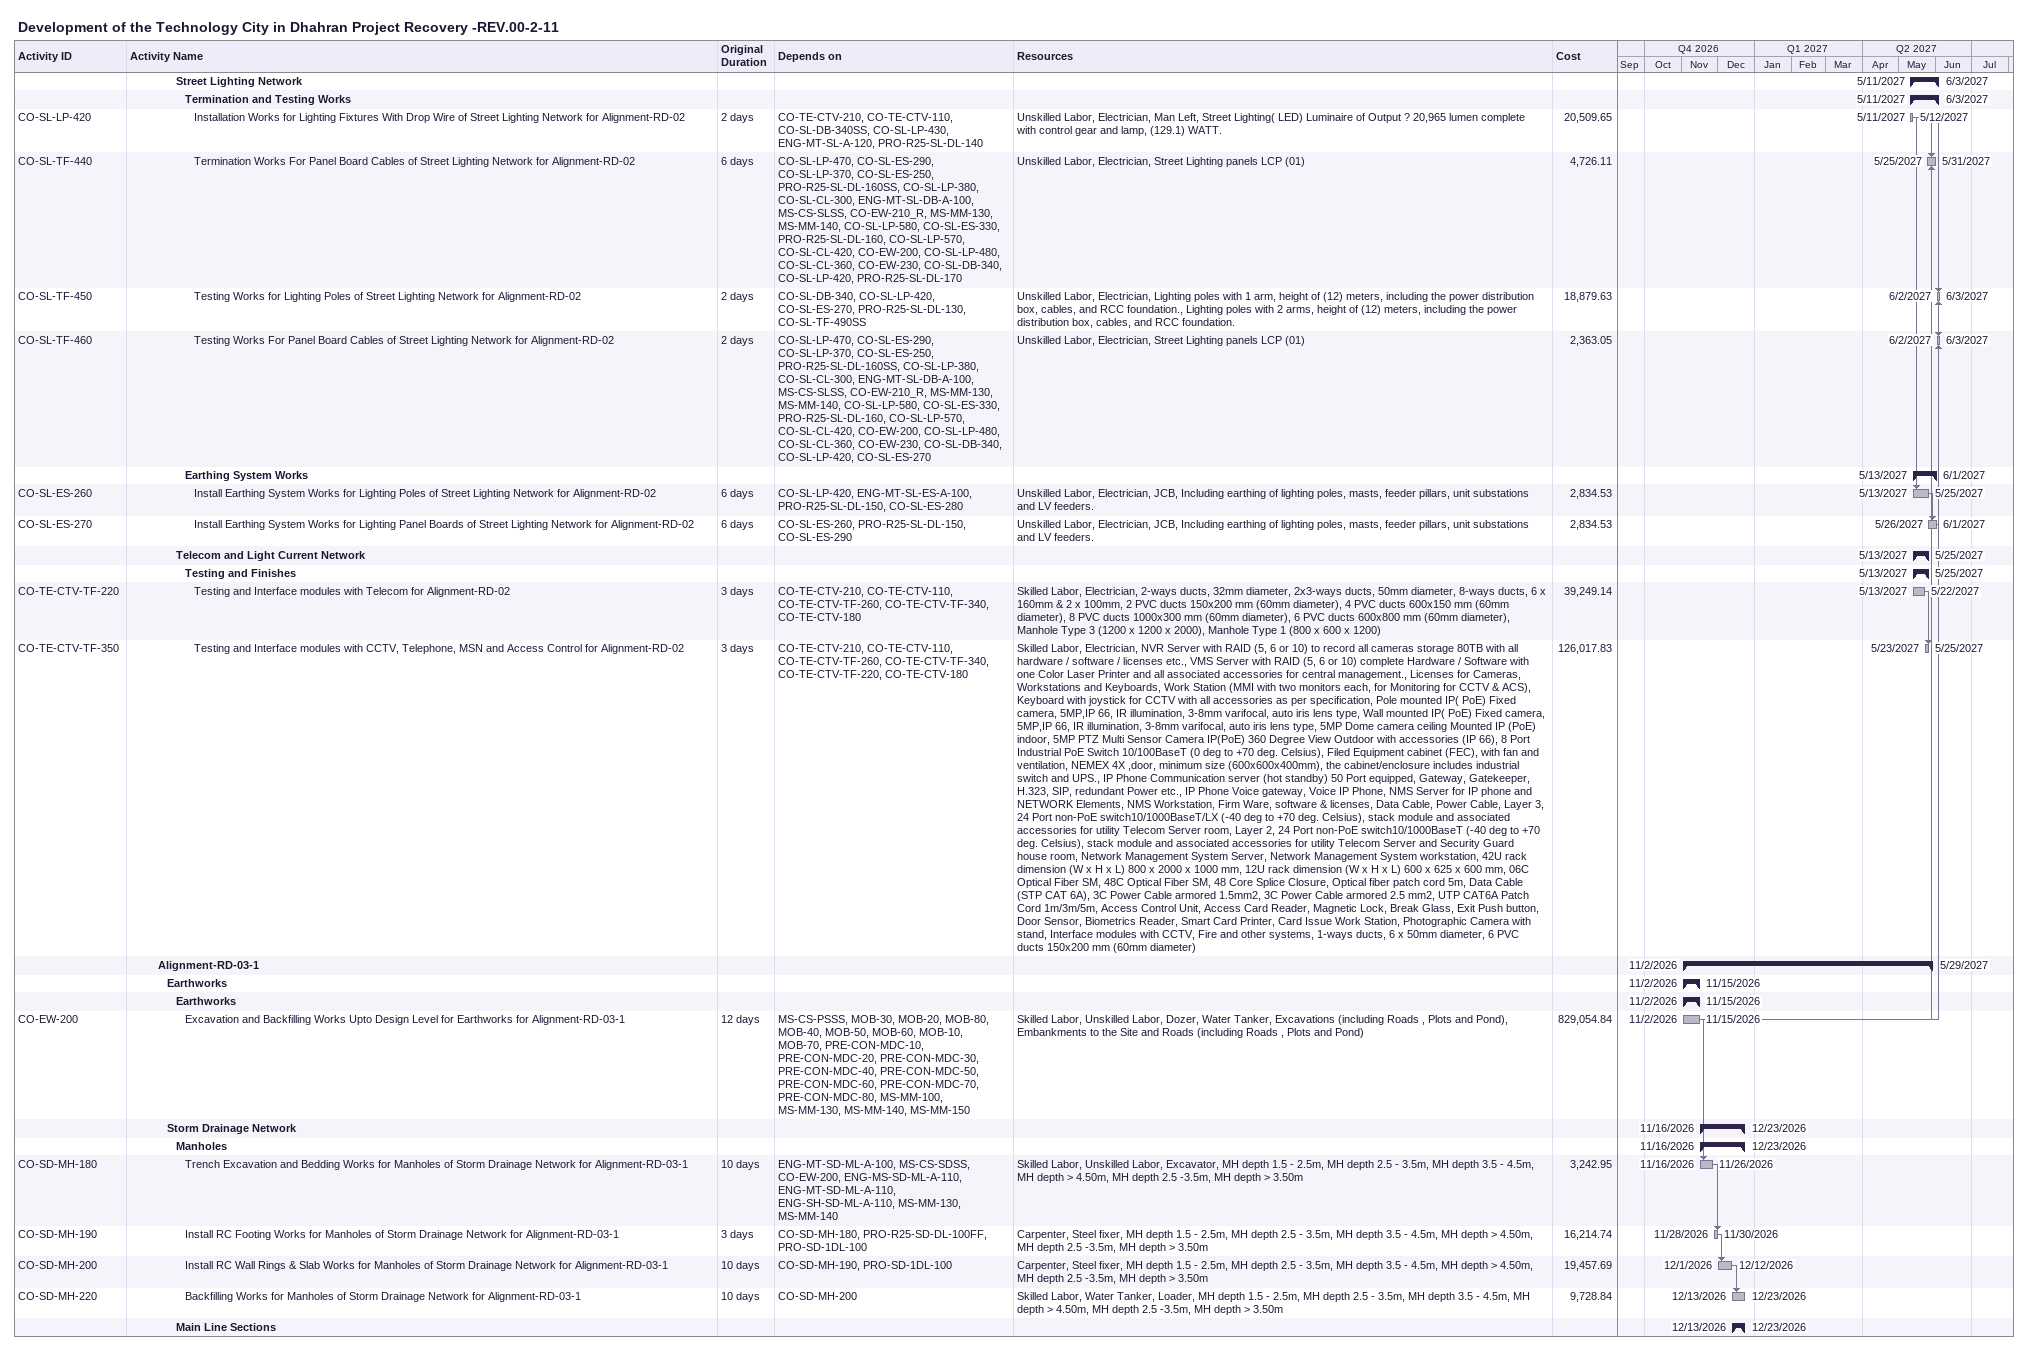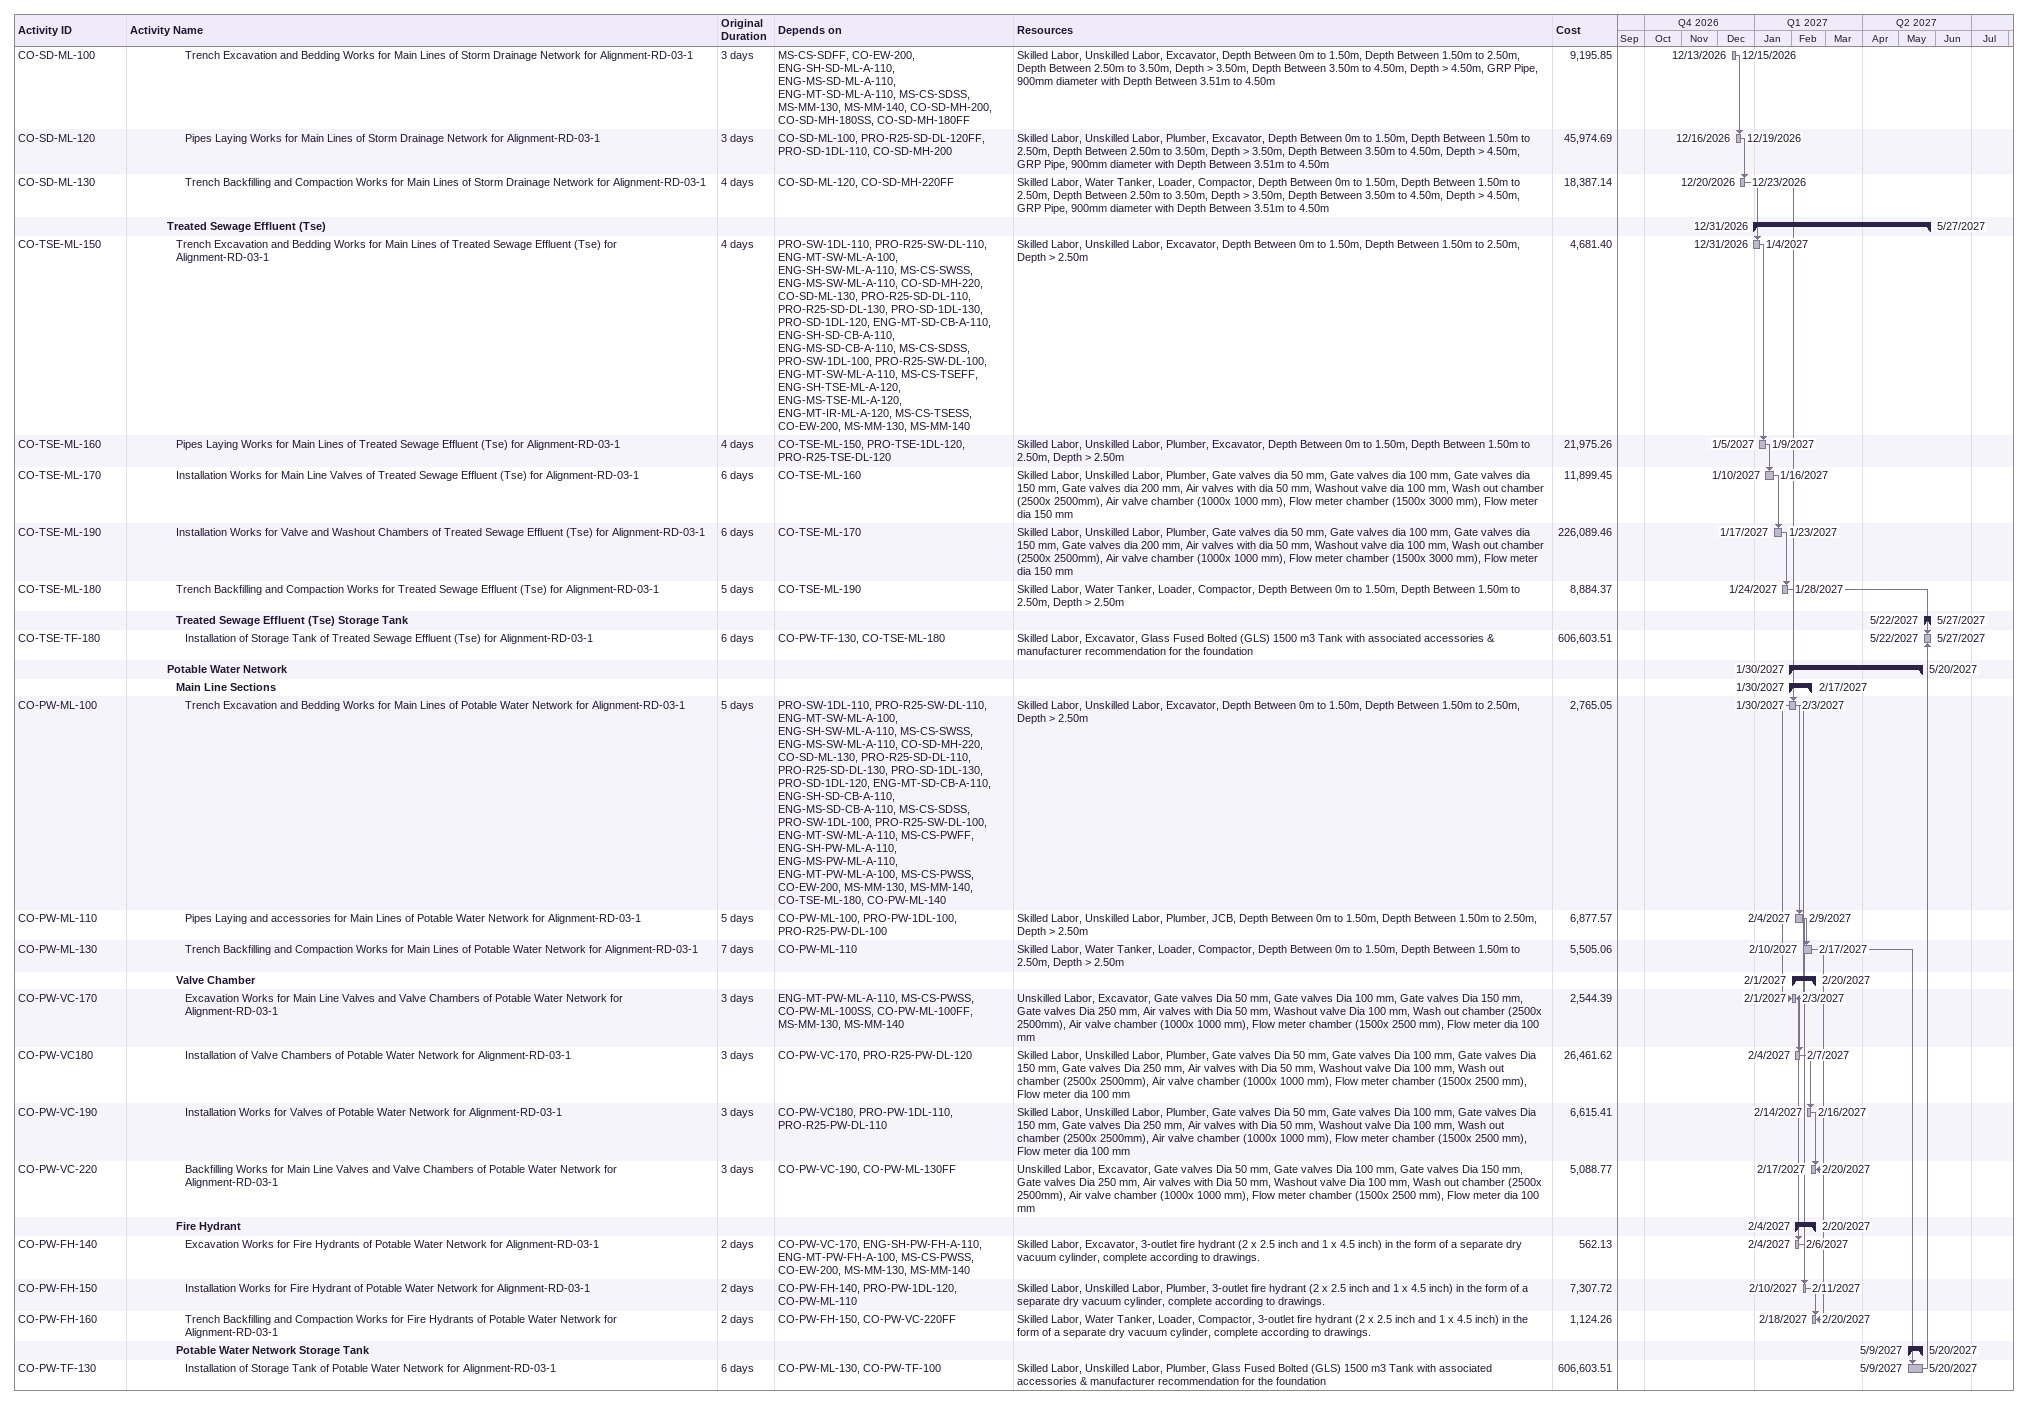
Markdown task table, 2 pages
Development of the Technology City in Dhahran Project Recovery -REV.00-2-11

| ID | Level | Task | Original duration | Start | Finish | Predecessors | Resources | Cost |
|---|---|---|---|---|---|---|---|---|
|  | 6 | **Street Lighting Network** |  | 2027-05-11 | 2027-06-03 |  |  |  |
|  | 7 | **Termination and Testing Works** |  | 2027-05-11 | 2027-06-03 |  |  |  |
| CO-SL-LP-420 | 8 | Installation Works for Lighting Fixtures With Drop Wire of Street Lighting Network for Alignment-RD-02 | 2d | 2027-05-11 | 2027-05-12 | CO-TE-CTV-210, CO-TE-CTV-110, CO-SL-DB-340SS, CO-SL-LP-430, ENG-MT-SL-A-120, PRO-R25-SL-DL-140 | Unskilled Labor, Electrician, Man Left, Street Lighting( LED) Luminaire of Output ? 20,965 lumen complete with control gear and lamp, (129.1) WATT. | 20509.65 |
| CO-SL-TF-440 | 8 | Termination Works For Panel Board Cables of Street Lighting Network for Alignment-RD-02 | 6d | 2027-05-25 | 2027-05-31 | CO-SL-LP-470, CO-SL-ES-290, CO-SL-LP-370, CO-SL-ES-250, PRO-R25-SL-DL-160SS, CO-SL-LP-380, CO-SL-CL-300, ENG-MT-SL-DB-A-100, MS-CS-SLSS, CO-EW-210_R, MS-MM-130, MS-MM-140, CO-SL-LP-580, CO-SL-ES-330, PRO-R25-SL-DL-160, CO-SL-LP-570, CO-SL-CL-420, CO-EW-200, CO-SL-LP-480, CO-SL-CL-360, CO-EW-230, CO-SL-DB-340, CO-SL-LP-420, PRO-R25-SL-DL-170 | Unskilled Labor, Electrician, Street Lighting panels LCP (01) | 4726.11 |
| CO-SL-TF-450 | 8 | Testing Works for Lighting Poles of Street Lighting Network for Alignment-RD-02 | 2d | 2027-06-02 | 2027-06-03 | CO-SL-DB-340, CO-SL-LP-420, CO-SL-ES-270, PRO-R25-SL-DL-130, CO-SL-TF-490SS | Unskilled Labor, Electrician, Lighting poles with 1 arm, height of (12) meters, including the power distribution box, cables, and RCC foundation., Lighting poles with 2 arms, height of (12) meters, including the power distribution box, cables, and RCC foundation. | 18879.63 |
| CO-SL-TF-460 | 8 | Testing Works For Panel Board Cables of Street Lighting Network for Alignment-RD-02 | 2d | 2027-06-02 | 2027-06-03 | CO-SL-LP-470, CO-SL-ES-290, CO-SL-LP-370, CO-SL-ES-250, PRO-R25-SL-DL-160SS, CO-SL-LP-380, CO-SL-CL-300, ENG-MT-SL-DB-A-100, MS-CS-SLSS, CO-EW-210_R, MS-MM-130, MS-MM-140, CO-SL-LP-580, CO-SL-ES-330, PRO-R25-SL-DL-160, CO-SL-LP-570, CO-SL-CL-420, CO-EW-200, CO-SL-LP-480, CO-SL-CL-360, CO-EW-230, CO-SL-DB-340, CO-SL-LP-420, CO-SL-ES-270 | Unskilled Labor, Electrician, Street Lighting panels LCP (01) | 2363.05 |
|  | 7 | **Earthing System Works** |  | 2027-05-13 | 2027-06-01 |  |  |  |
| CO-SL-ES-260 | 8 | Install Earthing System Works for Lighting Poles of Street Lighting Network for Alignment-RD-02 | 6d | 2027-05-13 | 2027-05-25 | CO-SL-LP-420, ENG-MT-SL-ES-A-100, PRO-R25-SL-DL-150, CO-SL-ES-280 | Unskilled Labor, Electrician, JCB, Including earthing of lighting poles, masts, feeder pillars, unit substations and LV feeders. | 2834.53 |
| CO-SL-ES-270 | 8 | Install Earthing System Works for Lighting Panel Boards of Street Lighting Network for Alignment-RD-02 | 6d | 2027-05-26 | 2027-06-01 | CO-SL-ES-260, PRO-R25-SL-DL-150, CO-SL-ES-290 | Unskilled Labor, Electrician, JCB, Including earthing of lighting poles, masts, feeder pillars, unit substations and LV feeders. | 2834.53 |
|  | 6 | **Telecom and Light Current Network** |  | 2027-05-13 | 2027-05-25 |  |  |  |
|  | 7 | **Testing and Finishes** |  | 2027-05-13 | 2027-05-25 |  |  |  |
| CO-TE-CTV-TF-220 | 8 | Testing and Interface modules with Telecom for Alignment-RD-02 | 3d | 2027-05-13 | 2027-05-22 | CO-TE-CTV-210, CO-TE-CTV-110, CO-TE-CTV-TF-260, CO-TE-CTV-TF-340, CO-TE-CTV-180 | Skilled Labor, Electrician, 2-ways ducts, 32mm diameter, 2x3-ways ducts, 50mm diameter, 8-ways ducts, 6 x 160mm & 2 x 100mm, 2 PVC ducts 150x200 mm (60mm diameter), 4 PVC ducts 600x150 mm (60mm diameter), 8 PVC ducts 1000x300 mm (60mm diameter), 6 PVC ducts 600x800 mm (60mm diameter), Manhole Type 3 (1200 x 1200 x 2000), Manhole Type 1 (800 x 600 x 1200) | 39249.14 |
| CO-TE-CTV-TF-350 | 8 | Testing and Interface modules with CCTV, Telephone, MSN and Access Control for Alignment-RD-02 | 3d | 2027-05-23 | 2027-05-25 | CO-TE-CTV-210, CO-TE-CTV-110, CO-TE-CTV-TF-260, CO-TE-CTV-TF-340, CO-TE-CTV-TF-220, CO-TE-CTV-180 | Skilled Labor, Electrician, NVR Server with RAID (5, 6 or 10) to record all cameras storage 80TB with all hardware / software / licenses etc., VMS Server with RAID (5, 6 or 10) complete Hardware / Software with one Color Laser Printer and all associated accessories for central management., Licenses for Cameras, Workstations and Keyboards, Work Station (MMI with two monitors each, for Monitoring for CCTV & ACS), Keyboard with joystick for CCTV with all accessories as per specification, Pole mounted IP( PoE) Fixed camera, 5MP,IP 66, IR illumination, 3-8mm varifocal, auto iris lens type, Wall mounted IP( PoE) Fixed camera, 5MP,IP 66, IR illumination, 3-8mm varifocal, auto iris lens type, 5MP Dome camera ceiling Mounted IP (PoE) indoor, 5MP PTZ Multi Sensor Camera IP(PoE) 360 Degree View Outdoor with accessories (IP 66), 8 Port Industrial PoE Switch 10/100BaseT (0 deg to +70 deg. Celsius), Filed Equipment cabinet (FEC), with fan and ventilation, NEMEX 4X ,door, minimum size (600x600x400mm), the cabinet/enclosure includes industrial switch and UPS., IP Phone Communication server (hot standby) 50 Port equipped, Gateway, Gatekeeper, H.323, SIP, redundant Power etc., IP Phone Voice gateway, Voice IP Phone, NMS Server for IP phone and NETWORK Elements, NMS Workstation, Firm Ware, software & licenses, Data Cable, Power Cable, Layer 3, 24 Port non-PoE switch10/1000BaseT/LX (-40 deg to +70 deg. Celsius), stack module and associated accessories for utility Telecom Server room, Layer 2, 24 Port non-PoE switch10/1000BaseT (-40 deg to +70 deg. Celsius), stack module and associated accessories for utility Telecom Server and Security Guard house room, Network Management System Server, Network Management System workstation, 42U rack dimension (W x H x L) 800 x 2000 x 1000 mm, 12U rack dimension (W x H x L) 600 x 625 x 600 mm, 06C Optical Fiber SM, 48C Optical Fiber SM, 48 Core Splice Closure, Optical fiber patch cord 5m, Data Cable (STP CAT 6A), 3C Power Cable armored 1.5mm2, 3C Power Cable armored 2.5 mm2, UTP CAT6A Patch Cord 1m/3m/5m, Access Control Unit, Access Card Reader, Magnetic Lock, Break Glass, Exit Push button, Door Sensor, Biometrics Reader, Smart Card Printer, Card Issue Work Station, Photographic Camera with stand, Interface modules with CCTV, Fire and other systems, 1-ways ducts, 6 x 50mm diameter, 6 PVC ducts 150x200 mm (60mm diameter) | 126017.83 |
|  | 4 | **Alignment-RD-03-1** |  | 2026-11-02 | 2027-05-29 |  |  |  |
|  | 5 | **Earthworks** |  | 2026-11-02 | 2026-11-15 |  |  |  |
|  | 6 | **Earthworks** |  | 2026-11-02 | 2026-11-15 |  |  |  |
| CO-EW-200 | 7 | Excavation and Backfilling Works Upto Design Level for Earthworks for Alignment-RD-03-1 | 12d | 2026-11-02 | 2026-11-15 | MS-CS-PSSS, MOB-30, MOB-20, MOB-80, MOB-40, MOB-50, MOB-60, MOB-10, MOB-70, PRE-CON-MDC-10, PRE-CON-MDC-20, PRE-CON-MDC-30, PRE-CON-MDC-40, PRE-CON-MDC-50, PRE-CON-MDC-60, PRE-CON-MDC-70, PRE-CON-MDC-80, MS-MM-100, MS-MM-130, MS-MM-140, MS-MM-150 | Skilled Labor, Unskilled Labor, Dozer, Water Tanker, Excavations (including Roads , Plots and Pond), Embankments to the Site and Roads (including Roads , Plots and Pond) | 829054.84 |
|  | 5 | **Storm Drainage Network** |  | 2026-11-16 | 2026-12-23 |  |  |  |
|  | 6 | **Manholes** |  | 2026-11-16 | 2026-12-23 |  |  |  |
| CO-SD-MH-180 | 7 | Trench Excavation and Bedding Works for Manholes of Storm Drainage Network for Alignment-RD-03-1 | 10d | 2026-11-16 | 2026-11-26 | ENG-MT-SD-ML-A-100, MS-CS-SDSS, CO-EW-200, ENG-MS-SD-ML-A-110, ENG-MT-SD-ML-A-110, ENG-SH-SD-ML-A-110, MS-MM-130, MS-MM-140 | Skilled Labor, Unskilled Labor, Excavator, MH depth 1.5 - 2.5m, MH depth 2.5 - 3.5m, MH depth 3.5 - 4.5m, MH depth > 4.50m, MH depth 2.5 -3.5m, MH depth > 3.50m | 3242.95 |
| CO-SD-MH-190 | 7 | Install RC Footing Works for Manholes of Storm Drainage Network for Alignment-RD-03-1 | 3d | 2026-11-28 | 2026-11-30 | CO-SD-MH-180, PRO-R25-SD-DL-100FF, PRO-SD-1DL-100 | Carpenter, Steel fixer, MH depth 1.5 - 2.5m, MH depth 2.5 - 3.5m, MH depth 3.5 - 4.5m, MH depth > 4.50m, MH depth 2.5 -3.5m, MH depth > 3.50m | 16214.74 |
| CO-SD-MH-200 | 7 | Install RC Wall Rings & Slab Works for Manholes of Storm Drainage Network for Alignment-RD-03-1 | 10d | 2026-12-01 | 2026-12-12 | CO-SD-MH-190, PRO-SD-1DL-100 | Carpenter, Steel fixer, MH depth 1.5 - 2.5m, MH depth 2.5 - 3.5m, MH depth 3.5 - 4.5m, MH depth > 4.50m, MH depth 2.5 -3.5m, MH depth > 3.50m | 19457.69 |
| CO-SD-MH-220 | 7 | Backfilling Works for Manholes of Storm Drainage Network for Alignment-RD-03-1 | 10d | 2026-12-13 | 2026-12-23 | CO-SD-MH-200 | Skilled Labor, Water Tanker, Loader, MH depth 1.5 - 2.5m, MH depth 2.5 - 3.5m, MH depth 3.5 - 4.5m, MH depth > 4.50m, MH depth 2.5 -3.5m, MH depth > 3.50m | 9728.84 |
|  | 6 | **Main Line Sections** |  | 2026-12-13 | 2026-12-23 |  |  |  |
| CO-SD-ML-100 | 7 | Trench Excavation and Bedding Works for Main Lines of Storm Drainage Network for Alignment-RD-03-1 | 3d | 2026-12-13 | 2026-12-15 | MS-CS-SDFF, CO-EW-200, ENG-SH-SD-ML-A-110, ENG-MS-SD-ML-A-110, ENG-MT-SD-ML-A-110, MS-CS-SDSS, MS-MM-130, MS-MM-140, CO-SD-MH-200, CO-SD-MH-180SS, CO-SD-MH-180FF | Skilled Labor, Unskilled Labor, Excavator, Depth Between 0m to 1.50m, Depth Between 1.50m to 2.50m, Depth Between 2.50m to 3.50m, Depth > 3.50m, Depth Between 3.50m to 4.50m, Depth > 4.50m, GRP Pipe, 900mm diameter with Depth Between 3.51m to 4.50m | 9195.85 |
| CO-SD-ML-120 | 7 | Pipes Laying Works for Main Lines of Storm Drainage Network for Alignment-RD-03-1 | 3d | 2026-12-16 | 2026-12-19 | CO-SD-ML-100, PRO-R25-SD-DL-120FF, PRO-SD-1DL-110, CO-SD-MH-200 | Skilled Labor, Unskilled Labor, Plumber, Excavator, Depth Between 0m to 1.50m, Depth Between 1.50m to 2.50m, Depth Between 2.50m to 3.50m, Depth > 3.50m, Depth Between 3.50m to 4.50m, Depth > 4.50m, GRP Pipe, 900mm diameter with Depth Between 3.51m to 4.50m | 45974.69 |
| CO-SD-ML-130 | 7 | Trench Backfilling and Compaction Works for Main Lines of Storm Drainage Network for Alignment-RD-03-1 | 4d | 2026-12-20 | 2026-12-23 | CO-SD-ML-120, CO-SD-MH-220FF | Skilled Labor, Water Tanker, Loader, Compactor, Depth Between 0m to 1.50m, Depth Between 1.50m to 2.50m, Depth Between 2.50m to 3.50m, Depth > 3.50m, Depth Between 3.50m to 4.50m, Depth > 4.50m, GRP Pipe, 900mm diameter with Depth Between 3.51m to 4.50m | 18387.14 |
|  | 5 | **Treated Sewage Effluent (Tse)** |  | 2026-12-31 | 2027-05-27 |  |  |  |
| CO-TSE-ML-150 | 6 | Trench Excavation and Bedding Works for Main Lines of Treated Sewage Effluent (Tse) for Alignment-RD-03-1 | 4d | 2026-12-31 | 2027-01-04 | PRO-SW-1DL-110, PRO-R25-SW-DL-110, ENG-MT-SW-ML-A-100, ENG-SH-SW-ML-A-110, MS-CS-SWSS, ENG-MS-SW-ML-A-110, CO-SD-MH-220, CO-SD-ML-130, PRO-R25-SD-DL-110, PRO-R25-SD-DL-130, PRO-SD-1DL-130, PRO-SD-1DL-120, ENG-MT-SD-CB-A-110, ENG-SH-SD-CB-A-110, ENG-MS-SD-CB-A-110, MS-CS-SDSS, PRO-SW-1DL-100, PRO-R25-SW-DL-100, ENG-MT-SW-ML-A-110, MS-CS-TSEFF, ENG-SH-TSE-ML-A-120, ENG-MS-TSE-ML-A-120, ENG-MT-IR-ML-A-120, MS-CS-TSESS, CO-EW-200, MS-MM-130, MS-MM-140 | Skilled Labor, Unskilled Labor, Excavator, Depth Between 0m to 1.50m, Depth Between 1.50m to 2.50m, Depth > 2.50m | 4681.40 |
| CO-TSE-ML-160 | 6 | Pipes Laying Works for Main Lines of Treated Sewage Effluent (Tse) for Alignment-RD-03-1 | 4d | 2027-01-05 | 2027-01-09 | CO-TSE-ML-150, PRO-TSE-1DL-120, PRO-R25-TSE-DL-120 | Skilled Labor, Unskilled Labor, Plumber, Excavator, Depth Between 0m to 1.50m, Depth Between 1.50m to 2.50m, Depth > 2.50m | 21975.26 |
| CO-TSE-ML-170 | 6 | Installation Works for Main Line Valves of Treated Sewage Effluent (Tse) for Alignment-RD-03-1 | 6d | 2027-01-10 | 2027-01-16 | CO-TSE-ML-160 | Skilled Labor, Unskilled Labor, Plumber, Gate valves dia 50 mm, Gate valves dia 100 mm, Gate valves dia 150 mm, Gate valves dia 200 mm, Air valves with dia 50 mm, Washout valve dia 100 mm, Wash out chamber (2500x 2500mm), Air valve chamber (1000x 1000 mm), Flow meter chamber (1500x 3000 mm), Flow meter dia 150 mm | 11899.45 |
| CO-TSE-ML-190 | 6 | Installation Works for Valve and Washout Chambers of Treated Sewage Effluent (Tse) for Alignment-RD-03-1 | 6d | 2027-01-17 | 2027-01-23 | CO-TSE-ML-170 | Skilled Labor, Unskilled Labor, Plumber, Gate valves dia 50 mm, Gate valves dia 100 mm, Gate valves dia 150 mm, Gate valves dia 200 mm, Air valves with dia 50 mm, Washout valve dia 100 mm, Wash out chamber (2500x 2500mm), Air valve chamber (1000x 1000 mm), Flow meter chamber (1500x 3000 mm), Flow meter dia 150 mm | 226089.46 |
| CO-TSE-ML-180 | 6 | Trench Backfilling and Compaction Works for Treated Sewage Effluent (Tse) for Alignment-RD-03-1 | 5d | 2027-01-24 | 2027-01-28 | CO-TSE-ML-190 | Skilled Labor, Water Tanker, Loader, Compactor, Depth Between 0m to 1.50m, Depth Between 1.50m to 2.50m, Depth > 2.50m | 8884.37 |
|  | 6 | **Treated Sewage Effluent (Tse) Storage Tank** |  | 2027-05-22 | 2027-05-27 |  |  |  |
| CO-TSE-TF-180 | 7 | Installation of Storage Tank of Treated Sewage Effluent (Tse) for Alignment-RD-03-1 | 6d | 2027-05-22 | 2027-05-27 | CO-PW-TF-130, CO-TSE-ML-180 | Skilled Labor, Excavator, Glass Fused Bolted (GLS) 1500 m3 Tank with associated accessories & manufacturer recommendation for the foundation | 606603.51 |
|  | 5 | **Potable Water Network** |  | 2027-01-30 | 2027-05-20 |  |  |  |
|  | 6 | **Main Line Sections** |  | 2027-01-30 | 2027-02-17 |  |  |  |
| CO-PW-ML-100 | 7 | Trench Excavation and Bedding Works for Main Lines of Potable Water Network for Alignment-RD-03-1 | 5d | 2027-01-30 | 2027-02-03 | PRO-SW-1DL-110, PRO-R25-SW-DL-110, ENG-MT-SW-ML-A-100, ENG-SH-SW-ML-A-110, MS-CS-SWSS, ENG-MS-SW-ML-A-110, CO-SD-MH-220, CO-SD-ML-130, PRO-R25-SD-DL-110, PRO-R25-SD-DL-130, PRO-SD-1DL-130, PRO-SD-1DL-120, ENG-MT-SD-CB-A-110, ENG-SH-SD-CB-A-110, ENG-MS-SD-CB-A-110, MS-CS-SDSS, PRO-SW-1DL-100, PRO-R25-SW-DL-100, ENG-MT-SW-ML-A-110, MS-CS-PWFF, ENG-SH-PW-ML-A-110, ENG-MS-PW-ML-A-110, ENG-MT-PW-ML-A-100, MS-CS-PWSS, CO-EW-200, MS-MM-130, MS-MM-140, CO-TSE-ML-180, CO-PW-ML-140 | Skilled Labor, Unskilled Labor, Excavator, Depth Between 0m to 1.50m, Depth Between 1.50m to 2.50m, Depth > 2.50m | 2765.05 |
| CO-PW-ML-110 | 7 | Pipes Laying and accessories for Main Lines of Potable Water Network for Alignment-RD-03-1 | 5d | 2027-02-04 | 2027-02-09 | CO-PW-ML-100, PRO-PW-1DL-100, PRO-R25-PW-DL-100 | Skilled Labor, Unskilled Labor, Plumber, JCB, Depth Between 0m to 1.50m, Depth Between 1.50m to 2.50m, Depth > 2.50m | 6877.57 |
| CO-PW-ML-130 | 7 | Trench Backfilling and Compaction Works for Main Lines of Potable Water Network for Alignment-RD-03-1 | 7d | 2027-02-10 | 2027-02-17 | CO-PW-ML-110 | Skilled Labor, Water Tanker, Loader, Compactor, Depth Between 0m to 1.50m, Depth Between 1.50m to 2.50m, Depth > 2.50m | 5505.06 |
|  | 6 | **Valve Chamber** |  | 2027-02-01 | 2027-02-20 |  |  |  |
| CO-PW-VC-170 | 7 | Excavation Works for Main Line Valves and Valve Chambers of Potable Water Network for Alignment-RD-03-1 | 3d | 2027-02-01 | 2027-02-03 | ENG-MT-PW-ML-A-110, MS-CS-PWSS, CO-PW-ML-100SS, CO-PW-ML-100FF, MS-MM-130, MS-MM-140 | Unskilled Labor, Excavator, Gate valves Dia 50 mm, Gate valves Dia 100 mm, Gate valves Dia 150 mm, Gate valves Dia 250 mm, Air valves with Dia 50 mm, Washout valve Dia 100 mm, Wash out chamber (2500x 2500mm), Air valve chamber (1000x 1000 mm), Flow meter chamber (1500x 2500 mm), Flow meter dia 100 mm | 2544.39 |
| CO-PW-VC180 | 7 | Installation of Valve Chambers of Potable Water Network for Alignment-RD-03-1 | 3d | 2027-02-04 | 2027-02-07 | CO-PW-VC-170, PRO-R25-PW-DL-120 | Skilled Labor, Unskilled Labor, Plumber, Gate valves Dia 50 mm, Gate valves Dia 100 mm, Gate valves Dia 150 mm, Gate valves Dia 250 mm, Air valves with Dia 50 mm, Washout valve Dia 100 mm, Wash out chamber (2500x 2500mm), Air valve chamber (1000x 1000 mm), Flow meter chamber (1500x 2500 mm), Flow meter dia 100 mm | 26461.62 |
| CO-PW-VC-190 | 7 | Installation Works for Valves of Potable Water Network for Alignment-RD-03-1 | 3d | 2027-02-14 | 2027-02-16 | CO-PW-VC180, PRO-PW-1DL-110, PRO-R25-PW-DL-110 | Skilled Labor, Unskilled Labor, Plumber, Gate valves Dia 50 mm, Gate valves Dia 100 mm, Gate valves Dia 150 mm, Gate valves Dia 250 mm, Air valves with Dia 50 mm, Washout valve Dia 100 mm, Wash out chamber (2500x 2500mm), Air valve chamber (1000x 1000 mm), Flow meter chamber (1500x 2500 mm), Flow meter dia 100 mm | 6615.41 |
| CO-PW-VC-220 | 7 | Backfilling Works for Main Line Valves and Valve Chambers of Potable Water Network for Alignment-RD-03-1 | 3d | 2027-02-17 | 2027-02-20 | CO-PW-VC-190, CO-PW-ML-130FF | Unskilled Labor, Excavator, Gate valves Dia 50 mm, Gate valves Dia 100 mm, Gate valves Dia 150 mm, Gate valves Dia 250 mm, Air valves with Dia 50 mm, Washout valve Dia 100 mm, Wash out chamber (2500x 2500mm), Air valve chamber (1000x 1000 mm), Flow meter chamber (1500x 2500 mm), Flow meter dia 100 mm | 5088.77 |
|  | 6 | **Fire Hydrant** |  | 2027-02-04 | 2027-02-20 |  |  |  |
| CO-PW-FH-140 | 7 | Excavation Works for Fire Hydrants of Potable Water Network for Alignment-RD-03-1 | 2d | 2027-02-04 | 2027-02-06 | CO-PW-VC-170, ENG-SH-PW-FH-A-110, ENG-MT-PW-FH-A-100, MS-CS-PWSS, CO-EW-200, MS-MM-130, MS-MM-140 | Skilled Labor, Excavator, 3-outlet fire hydrant (2 x 2.5 inch and 1 x 4.5 inch) in the form of a separate dry vacuum cylinder, complete according to drawings. | 562.13 |
| CO-PW-FH-150 | 7 | Installation Works for Fire Hydrant of Potable Water Network for Alignment-RD-03-1 | 2d | 2027-02-10 | 2027-02-11 | CO-PW-FH-140, PRO-PW-1DL-120, CO-PW-ML-110 | Skilled Labor, Unskilled Labor, Plumber, 3-outlet fire hydrant (2 x 2.5 inch and 1 x 4.5 inch) in the form of a separate dry vacuum cylinder, complete according to drawings. | 7307.72 |
| CO-PW-FH-160 | 7 | Trench Backfilling and Compaction Works for Fire Hydrants of Potable Water Network for Alignment-RD-03-1 | 2d | 2027-02-18 | 2027-02-20 | CO-PW-FH-150, CO-PW-VC-220FF | Skilled Labor, Water Tanker, Loader, Compactor, 3-outlet fire hydrant (2 x 2.5 inch and 1 x 4.5 inch) in the form of a separate dry vacuum cylinder, complete according to drawings. | 1124.26 |
|  | 6 | **Potable Water Network Storage Tank** |  | 2027-05-09 | 2027-05-20 |  |  |  |
| CO-PW-TF-130 | 7 | Installation of Storage Tank of Potable Water Network for Alignment-RD-03-1 | 6d | 2027-05-09 | 2027-05-20 | CO-PW-ML-130, CO-PW-TF-100 | Skilled Labor, Unskilled Labor, Plumber, Glass Fused Bolted (GLS) 1500 m3 Tank with associated accessories & manufacturer recommendation for the foundation | 606603.51 |
